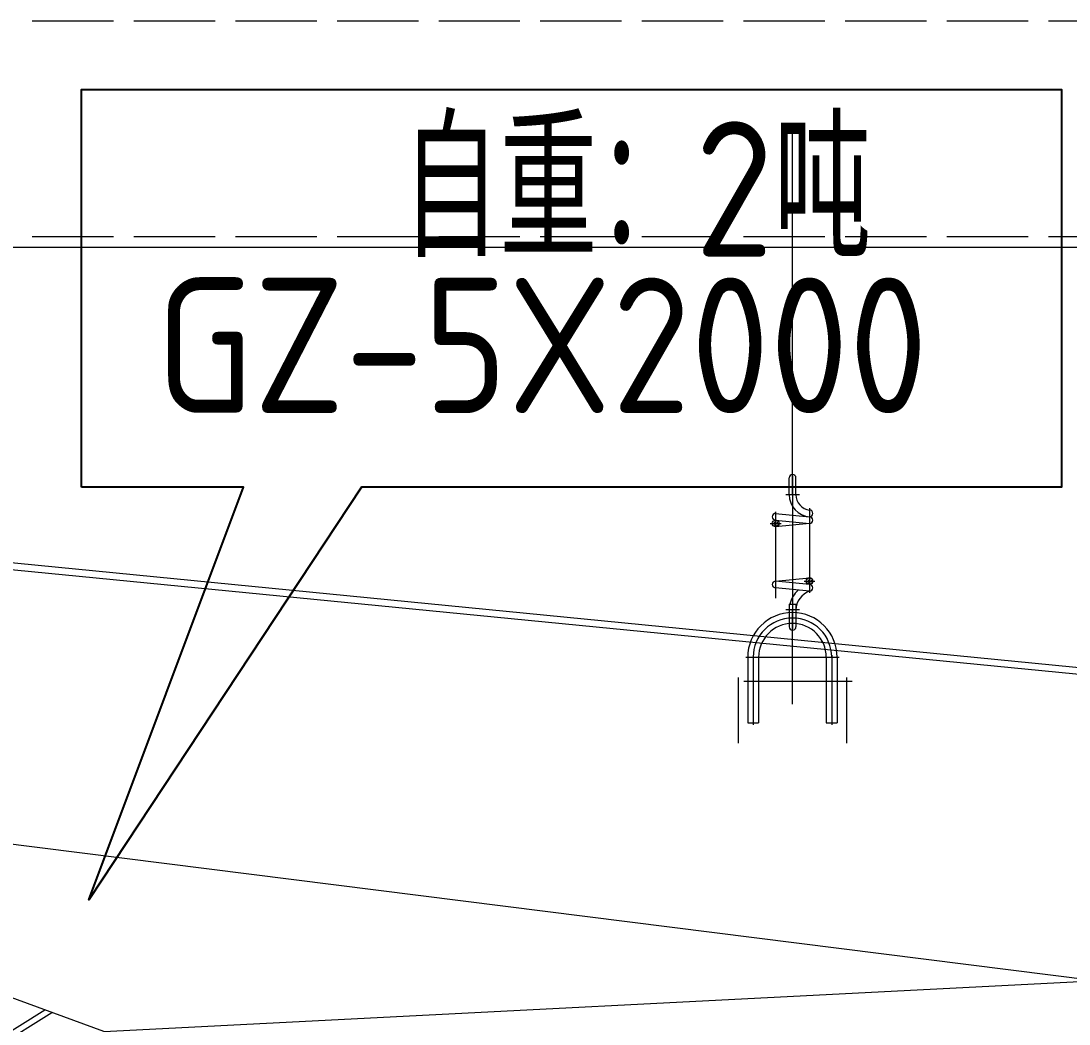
# Model space of a CAD drawing. Header units: millimetres. Extents: x 163705 to 1616509, y 81827 to 302547.
# Drawn here: x 1445119 to 1446666, y 141563 to 143044 of the extents above; entities that cross this region are included whole.
import ezdxf
from ezdxf.enums import TextEntityAlignment as Align

# ---------------------------------------------------------------- set-up
doc = ezdxf.new("R2010")
doc.units = ezdxf.units.MM
doc.header["$LTSCALE"] = 10
doc.linetypes.add('ACAD_ISO02W100', pattern=[15, 12, -3])
doc.linetypes.add('CENTER2', pattern=[28.575, 19.05, -3.175, 3.175, -3.175])
for name, color, linetype, lineweight in [('1-中心线', 1, 'CENTER2', 0), ('1-文本', 4, 'Continuous', 0), ('1-虚线', 8, 'ACAD_ISO02W100', 0), ('1-设备轮廓', 2, 'Continuous', 18), ('1-钢构', 6, 'Continuous', 0)]:
    doc.layers.add(name, color=color, linetype=linetype, lineweight=lineweight)
doc.styles.add('HZ', font='gbenor.shx', dxfattribs={"bigfont": 'gbcbig.shx'})
pattern_1 = [(45, (-623512.9955, -118285.912), (-2.121320344, 2.121320344), [])]

# ---------------------------------------------------------------- blocks, each defined once
blk = doc.blocks.new('*U297')
blk.add_line((0, 0), (8100, 0))
at = {"layer": '1-虚线'}
for p, q in [((0, 334), (8100, 334)), ((0, 16), (8100, 16))]:
    blk.add_line(p, q, dxfattribs=at)
blk = doc.blocks.new('A$Ca022a4ac')
h = blk.add_hatch()
h.set_pattern_fill('无图案', color=256, angle=270, style=0, pattern_type=0)
h.set_pattern_definition(pattern_1)
edge = h.paths.add_edge_path(flags=0)
edge.add_arc((2304, 1163.5), 5, 90, 113.5782)
edge.add_arc((2304, 1163.5), 5, 113.5782, 180)
edge.add_line((2299, 1163.5), (2304, 1163.5))
edge.add_line((2304, 1163.5), (2304, 1168.5))
h = blk.add_hatch()
h.set_pattern_fill('无图案', color=256, angle=270, style=0, pattern_type=0)
h.set_pattern_definition(pattern_1)
edge = h.paths.add_edge_path(flags=0)
edge.add_line((2304, 1163.5), (2303, 1163.5))
edge.add_line((2303, 1163.5), (2299, 1163.5))
edge.add_arc((2304, 1163.5), 5, 180, 270)
edge.add_line((2304, 1158.5), (2304, 1163.5))
h = blk.add_hatch()
h.set_pattern_fill('无图案', color=256, angle=270, style=0, pattern_type=0)
h.set_pattern_definition(pattern_1)
edge = h.paths.add_edge_path(flags=0)
edge.add_arc((2304, 1163.5), 5, 0, 78.463)
edge.add_arc((2304, 1163.5), 5, 78.463, 78.5788)
edge.add_line((2305, 1168.4), (2304, 1168.5))
edge.add_line((2304, 1168.5), (2304, 1163.5))
edge.add_line((2304, 1163.5), (2309, 1163.5))
h = blk.add_hatch()
h.set_pattern_fill('无图案', color=256, angle=270, style=0, pattern_type=0)
h.set_pattern_definition(pattern_1)
edge = h.paths.add_edge_path(flags=0)
edge.add_line((2309, 1163.5), (2306, 1163.5))
edge.add_line((2306, 1163.5), (2304, 1163.5))
edge.add_line((2304, 1163.5), (2304, 1158.5))
edge.add_line((2304, 1158.5), (2305, 1158.6))
edge.add_arc((2304, 1163.5), 5, 281.4212, 360)
h = blk.add_hatch()
h.set_pattern_fill('无图案', color=256, angle=270, style=0, pattern_type=0)
h.set_pattern_definition(pattern_1)
edge = h.paths.add_edge_path(flags=0)
edge.add_arc((2354, 1078.5), 5, 101.4212, 113.5782)
edge.add_arc((2354, 1078.5), 5, 113.5782, 180)
edge.add_line((2349, 1078.5), (2354, 1078.5))
edge.add_line((2354, 1078.5), (2354, 1083.5))
edge.add_line((2354, 1083.5), (2353, 1083.4))
h = blk.add_hatch()
h.set_pattern_fill('无图案', color=256, angle=270, style=0, pattern_type=0)
h.set_pattern_definition(pattern_1)
edge = h.paths.add_edge_path(flags=0)
edge.add_arc((2354, 1078.5), 5, 0, 78.463)
edge.add_arc((2354, 1078.5), 5, 78.463, 90)
edge.add_line((2354, 1083.5), (2354, 1078.5))
edge.add_line((2354, 1078.5), (2359, 1078.5))
h = blk.add_hatch()
h.set_pattern_fill('无图案', color=256, angle=270, style=0, pattern_type=0)
h.set_pattern_definition(pattern_1)
edge = h.paths.add_edge_path(flags=0)
edge.add_line((2354, 1078.5), (2353, 1078.5))
edge.add_line((2353, 1078.5), (2349, 1078.5))
edge.add_arc((2354, 1078.5), 5, 180, 258.5788)
edge.add_line((2353, 1073.6), (2354, 1073.5))
edge.add_line((2354, 1073.5), (2354, 1078.5))
h = blk.add_hatch()
h.set_pattern_fill('无图案', color=256, angle=270, style=0, pattern_type=0)
h.set_pattern_definition(pattern_1)
edge = h.paths.add_edge_path(flags=0)
edge.add_line((2359, 1078.5), (2356, 1078.5))
edge.add_line((2356, 1078.5), (2354, 1078.5))
edge.add_line((2354, 1078.5), (2354, 1073.5))
edge.add_arc((2354, 1078.5), 5, 270, 360)
for p, q in [((2329, 1206), (2329, 1753.6)), ((2324, 1206), (2324, 1231)), ((2329, 1234), (2329, 1008)), ((2334, 1206), (2334, 1231)), ((186.9, 1192.8), (2816.8, 934.7)), ((187.8, 1202.8), (2817.7, 944.6)), ((2339, 1206), (2319, 1206)), ((2304, 1181), (2304, 1053.5)), ((2304, 1178.5), (2354, 1173.5)), ((2354, 1186), (2354, 1061)), ((2296, 1163.5), (2312, 1163.5)), ((2304, 1168.5), (2354, 1163.5)), ((2354, 1163.5), (2304, 1158.5)), ((2304, 1078.5), (2354, 1083.5)), ((2354, 1073.5), (2304, 1078.5)), ((2354, 1063.5), (2304, 1068.5)), ((2346, 1078.5), (2362, 1078.5)), ((2324, 1044.3), (2334, 1044.3)), ((2324, 1044.3), (2324, 1011)), ((2334, 1044.3), (2334, 1011)), ((2339, 1036), (2319, 1036)), ((2262.8, 966), (2262.8, 869.3)), ((2270.8, 969), (2270.8, 866.3)), ((2278.8, 966), (2278.8, 869.3)), ((2378.8, 966), (2378.8, 869.3)), ((2386.8, 969), (2386.8, 866.3)), ((2394.8, 966), (2394.8, 869.3)), ((2248.8, 936), (2248.8, 839)), ((2257, 930.9), (2417, 930.9)), ((2408.8, 936), (2408.8, 839)), ((2262.8, 869.3), (2278.8, 869.3)), ((2378.8, 869.3), (2394.8, 869.3)), ((1312, 413.6), (233, 809.5)), ((233, 809.5), (2776.9, 488.7)), ((1312, 413.6), (2776.9, 488.7)), ((905.9, 245.7), (1224.9, 445.6)), ((908.4, 238.1), (1235.7, 441.6))]:
    blk.add_line(p, q)
for centre in [(2304, 1163.5), (2354, 1078.5)]:
    blk.add_circle(centre, 5)
for centre, radius, start, end in [((2329, 1231), 5, 0, 180), ((2356.6, 1206), 32.6, 180, 265.4188), ((2356.6, 1206), 22.7, 180, 263.3979), ((2304, 1173.5), 5, 90, 270), ((2354, 1178.5), 5, 270, 90), ((2354, 1168.5), 5, 270, 90), ((2304, 1073.5), 5, 90, 270), ((2354, 1068.5), 5, 270, 90), ((2362.4, 1036), 38.4, 130.655, 167.4787), ((2362.9, 1036), 28.9, 107.9453, 180), ((2328.8, 966), 66, 0, 180), ((2328.8, 966), 58, 0, 180), ((2328.8, 966), 50, 0, 180), ((2329, 1011), 5, 180, 0)]:
    blk.add_arc(centre, radius, start, end)
at = {"layer": '1-中心线'}
for p, q in [((2328.8, 897), (2328.8, 1035)), ((2259.8, 966), (2397.8, 966))]:
    blk.add_line(p, q, dxfattribs=at)

msp = doc.modelspace()

# ---------------------------------------------------------------- linework, layer by layer
at = {"elevation": -44186.436}
msp.add_lwpolyline([(1445208.477, 142355.072), (1445208.477, 142942.609), (1446654.832, 142942.609), (1446654.832, 142355.072), (1445621.684, 142355.072), (1445219.173, 141745.852), (1445447.702, 142355.072), (1445208.477, 142355.072)], dxfattribs=at)

# ---------------------------------------------------------------- block references
at = {"layer": '1-设备轮廓'}
msp.add_blockref('A$Ca022a4ac', (1443929.074, 141138.116), dxfattribs=at)
at = {"layer": '1-钢构'}
msp.add_blockref('*U297', (1442285.648, 142709.632), dxfattribs=at)

# ---------------------------------------------------------------- texts
at = {"layer": '1-文本', "style": 'HZ'}
for s, p in [('自重：2吨', (1446374.093, 142695.442)), ('GZ-5X2000', (1446457.808, 142464.696, -44186.436))]:
    msp.add_text(s, height=200, dxfattribs=at).set_placement(p, align=Align.RIGHT)

doc.saveas('drawing.dxf')
